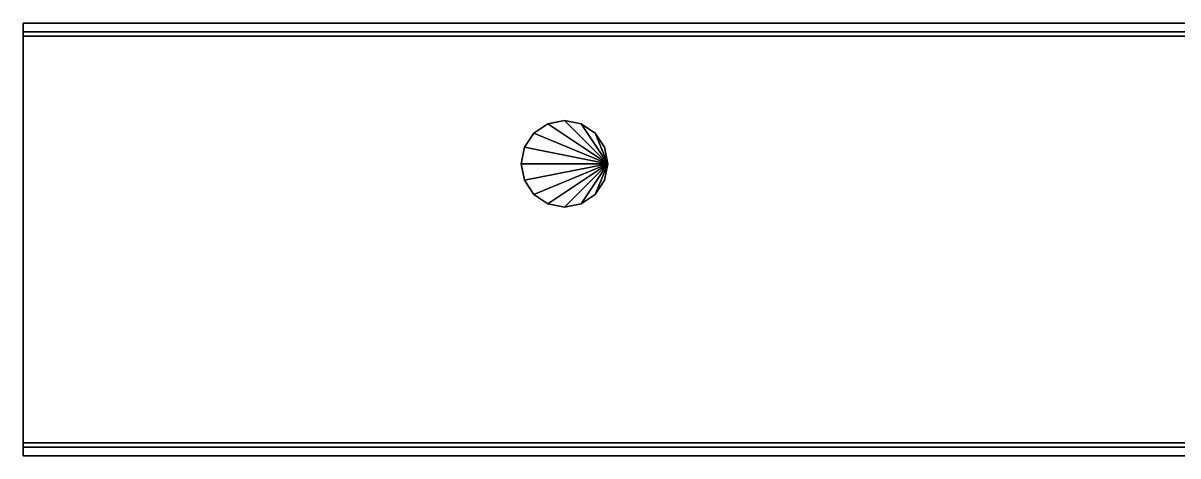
# Model space of a CAD drawing. Header units: millimetres. Extents: x -12500 to 12500, y -33223 to 2000.
# Drawn here: x -12500 to -7167, y 0 to 2000 of the extents above; entities that cross this region are included whole.
import ezdxf

# ---------------------------------------------------------------- set-up
doc = ezdxf.new("R2010")
doc.units = ezdxf.units.MM
for name, color, linetype in [('KORKULUK_KAPI', 4, 'CONTINUOUS'), ('MONTAJ_BORULARI', 2, 'CONTINUOUS'), ('ZEMIN_PLATFORM', 8, 'CONTINUOUS')]:
    doc.layers.add(name, color=color, linetype=linetype)

msp = doc.modelspace()

# ---------------------------------------------------------------- linework, layer by layer
at = {"layer": 'KORKULUK_KAPI'}
for p, q in [((-4300, 1960), (-12500, 1960)), ((-12500, 1960), (-12500, 1940)), ((-4300, 1960, 1100), (-12500, 1960, 1100)), ((-12500, 1960, 1100), (-12500, 1940, 1100)), ((-12500, 1960), (-12500, 1960, 1100)), ((-12500, 1940), (-4300, 1940)), ((-12500, 1940, 1100), (-4300, 1940, 1100)), ((-12500, 1940), (-12500, 1940, 1100)), ((-4300, 60), (-12500, 60)), ((-12500, 60), (-12500, 40)), ((-4300, 60, 1100), (-12500, 60, 1100)), ((-12500, 60, 1100), (-12500, 40, 1100)), ((-12500, 60), (-12500, 60, 1100)), ((-12500, 40), (-4300, 40)), ((-12500, 40, 1100), (-4300, 40, 1100)), ((-12500, 40), (-12500, 40, 1100))]:
    msp.add_line(p, q, dxfattribs=at)
for points in [[(-12500, 1940), (-4300, 1940), (-4300, 1960), (-12500, 1960)], [(-12500, 1940, 1100), (-4300, 1940, 1100), (-4300, 1960, 1100), (-12500, 1960, 1100)], [(-12500, 1960), (-4300, 1960), (-4300, 1960, 1100), (-12500, 1960, 1100)], [(-12500, 1940), (-12500, 1960), (-12500, 1960, 1100), (-12500, 1940, 1100)], [(-12500, 1940), (-4300, 1940), (-4300, 1940, 1100), (-12500, 1940, 1100)], [(-12500, 40), (-4300, 40), (-4300, 60), (-12500, 60)], [(-12500, 40, 1100), (-4300, 40, 1100), (-4300, 60, 1100), (-12500, 60, 1100)], [(-12500, 60), (-4300, 60), (-4300, 60, 1100), (-12500, 60, 1100)], [(-12500, 40), (-12500, 60), (-12500, 60, 1100), (-12500, 40, 1100)], [(-12500, 40), (-4300, 40), (-4300, 40, 1100), (-12500, 40, 1100)]]:
    msp.add_3dface(points, dxfattribs=at)
at = {"layer": 'MONTAJ_BORULARI'}
for p, q in [((-10000, 1550), (-10076.5, 1534.8)), ((-10000, 1550, 4300), (-10076.5, 1534.8, 4300)), ((-9923.5, 1534.8), (-10000, 1550)), ((-9923.5, 1534.8, 4300), (-10000, 1550, 4300)), ((-10000, 1550), (-10000, 1550, 4300)), ((-10076.5, 1534.8), (-10141.4, 1491.4)), ((-10076.5, 1534.8, 4300), (-10141.4, 1491.4, 4300)), ((-9858.6, 1491.4), (-9923.5, 1534.8)), ((-9858.6, 1491.4, 4300), (-9923.5, 1534.8, 4300)), ((-10141.4, 1491.4), (-10184.8, 1426.5)), ((-10141.4, 1491.4, 4300), (-10184.8, 1426.5, 4300)), ((-9815.2, 1426.5), (-9858.6, 1491.4)), ((-9815.2, 1426.5, 4300), (-9858.6, 1491.4, 4300)), ((-10184.8, 1426.5), (-10200, 1350)), ((-10184.8, 1426.5, 4300), (-10200, 1350, 4300)), ((-9800, 1350), (-9815.2, 1426.5)), ((-9800, 1350, 4300), (-9815.2, 1426.5, 4300)), ((-10200, 1350), (-10184.8, 1273.5)), ((-10200, 1350, 4300), (-10184.8, 1273.5, 4300)), ((-10200, 1350), (-10200, 1350, 4300)), ((-9815.2, 1273.5), (-9800, 1350)), ((-9815.2, 1273.5, 4300), (-9800, 1350, 4300)), ((-9800, 1350), (-9800, 1350, 4300)), ((-10184.8, 1273.5), (-10141.4, 1208.6)), ((-10184.8, 1273.5, 4300), (-10141.4, 1208.6, 4300)), ((-9858.6, 1208.6), (-9815.2, 1273.5)), ((-9858.6, 1208.6, 4300), (-9815.2, 1273.5, 4300)), ((-10141.4, 1208.6), (-10076.5, 1165.2)), ((-10141.4, 1208.6, 4300), (-10076.5, 1165.2, 4300)), ((-9923.5, 1165.2), (-9858.6, 1208.6)), ((-9923.5, 1165.2, 4300), (-9858.6, 1208.6, 4300)), ((-10076.5, 1165.2), (-10000, 1150)), ((-10076.5, 1165.2, 4300), (-10000, 1150, 4300)), ((-10000, 1150), (-9923.5, 1165.2)), ((-10000, 1150, 4300), (-9923.5, 1165.2, 4300)), ((-10000, 1150), (-10000, 1150, 4300))]:
    msp.add_line(p, q, dxfattribs=at)
for points in [[(-10000, 1550), (-10076.5, 1534.8), (-10076.5, 1534.8, 4300), (-10000, 1550, 4300)], [(-9800, 1350), (-10000, 1550), (-10076.5, 1534.8)], [(-9800, 1350, 4300), (-10000, 1550, 4300), (-10076.5, 1534.8, 4300)], [(-9923.5, 1534.8), (-10000, 1550), (-10000, 1550, 4300), (-9923.5, 1534.8, 4300)], [(-9800, 1350), (-9923.5, 1534.8), (-10000, 1550)], [(-9800, 1350, 4300), (-9923.5, 1534.8, 4300), (-10000, 1550, 4300)], [(-10076.5, 1534.8), (-10141.4, 1491.4), (-10141.4, 1491.4, 4300), (-10076.5, 1534.8, 4300)], [(-9800, 1350), (-10076.5, 1534.8), (-10141.4, 1491.4)], [(-9800, 1350, 4300), (-10076.5, 1534.8, 4300), (-10141.4, 1491.4, 4300)], [(-9858.6, 1491.4), (-9923.5, 1534.8), (-9923.5, 1534.8, 4300), (-9858.6, 1491.4, 4300)], [(-9800, 1350), (-9858.6, 1491.4), (-9923.5, 1534.8)], [(-9800, 1350, 4300), (-9858.6, 1491.4, 4300), (-9923.5, 1534.8, 4300)], [(-10141.4, 1491.4), (-10184.8, 1426.5), (-10184.8, 1426.5, 4300), (-10141.4, 1491.4, 4300)], [(-9800, 1350), (-10141.4, 1491.4), (-10184.8, 1426.5)], [(-9800, 1350, 4300), (-10141.4, 1491.4, 4300), (-10184.8, 1426.5, 4300)], [(-9815.2, 1426.5), (-9858.6, 1491.4), (-9858.6, 1491.4, 4300), (-9815.2, 1426.5, 4300)], [(-9800, 1350), (-9815.2, 1426.5), (-9858.6, 1491.4)], [(-9800, 1350, 4300), (-9815.2, 1426.5, 4300), (-9858.6, 1491.4, 4300)], [(-10184.8, 1426.5), (-10200, 1350), (-10200, 1350, 4300), (-10184.8, 1426.5, 4300)], [(-9800, 1350), (-10184.8, 1426.5), (-10200, 1350)], [(-9800, 1350, 4300), (-10184.8, 1426.5, 4300), (-10200, 1350, 4300)], [(-9800, 1350), (-9815.2, 1426.5), (-9815.2, 1426.5, 4300), (-9800, 1350, 4300)], [(-10200, 1350), (-10184.8, 1273.5), (-10184.8, 1273.5, 4300), (-10200, 1350, 4300)], [(-9800, 1350), (-10200, 1350), (-10184.8, 1273.5)], [(-9800, 1350, 4300), (-10200, 1350, 4300), (-10184.8, 1273.5, 4300)], [(-9800, 1350), (-10184.8, 1273.5), (-10141.4, 1208.6)], [(-9800, 1350, 4300), (-10184.8, 1273.5, 4300), (-10141.4, 1208.6, 4300)], [(-9800, 1350), (-10141.4, 1208.6), (-10076.5, 1165.2)], [(-9800, 1350, 4300), (-10141.4, 1208.6, 4300), (-10076.5, 1165.2, 4300)], [(-9800, 1350), (-10076.5, 1165.2), (-10000, 1150)], [(-9800, 1350, 4300), (-10076.5, 1165.2, 4300), (-10000, 1150, 4300)], [(-9800, 1350), (-10000, 1150), (-9923.5, 1165.2)], [(-9800, 1350, 4300), (-10000, 1150, 4300), (-9923.5, 1165.2, 4300)], [(-9800, 1350), (-9923.5, 1165.2), (-9858.6, 1208.6)], [(-9800, 1350, 4300), (-9923.5, 1165.2, 4300), (-9858.6, 1208.6, 4300)], [(-9800, 1350), (-9858.6, 1208.6), (-9815.2, 1273.5)], [(-9800, 1350, 4300), (-9858.6, 1208.6, 4300), (-9815.2, 1273.5, 4300)], [(-9815.2, 1273.5), (-9800, 1350), (-9800, 1350, 4300), (-9815.2, 1273.5, 4300)], [(-10184.8, 1273.5), (-10141.4, 1208.6), (-10141.4, 1208.6, 4300), (-10184.8, 1273.5, 4300)], [(-9858.6, 1208.6), (-9815.2, 1273.5), (-9815.2, 1273.5, 4300), (-9858.6, 1208.6, 4300)], [(-10141.4, 1208.6), (-10076.5, 1165.2), (-10076.5, 1165.2, 4300), (-10141.4, 1208.6, 4300)], [(-9923.5, 1165.2), (-9858.6, 1208.6), (-9858.6, 1208.6, 4300), (-9923.5, 1165.2, 4300)], [(-10076.5, 1165.2), (-10000, 1150), (-10000, 1150, 4300), (-10076.5, 1165.2, 4300)], [(-10000, 1150), (-9923.5, 1165.2), (-9923.5, 1165.2, 4300), (-10000, 1150, 4300)]]:
    msp.add_3dface(points, dxfattribs=at)
at = {"layer": 'ZEMIN_PLATFORM'}
for p, q in [((12500, 2000, -400), (-12500, 2000, -400)), ((-12500, 2000, -400), (-12500, 0, -400)), ((12500, 2000), (-12500, 2000)), ((-12500, 2000), (-12500, 0)), ((-12500, 2000, -400), (-12500, 2000)), ((-12500, 0, -400), (12500, 0, -400)), ((-12500, 0), (12500, 0)), ((-12500, 0, -400), (-12500, 0))]:
    msp.add_line(p, q, dxfattribs=at)
for points in [[(-12500, 0, -400), (12500, 0, -400), (12500, 2000, -400), (-12500, 2000, -400)], [(-12500, 0), (12500, 0), (12500, 2000), (-12500, 2000)], [(-12500, 2000, -400), (12500, 2000, -400), (12500, 2000), (-12500, 2000)], [(-12500, 0, -400), (-12500, 2000, -400), (-12500, 2000), (-12500, 0)], [(-12500, 0, -400), (12500, 0, -400), (12500, 0), (-12500, 0)]]:
    msp.add_3dface(points, dxfattribs=at)

doc.saveas('drawing.dxf')
